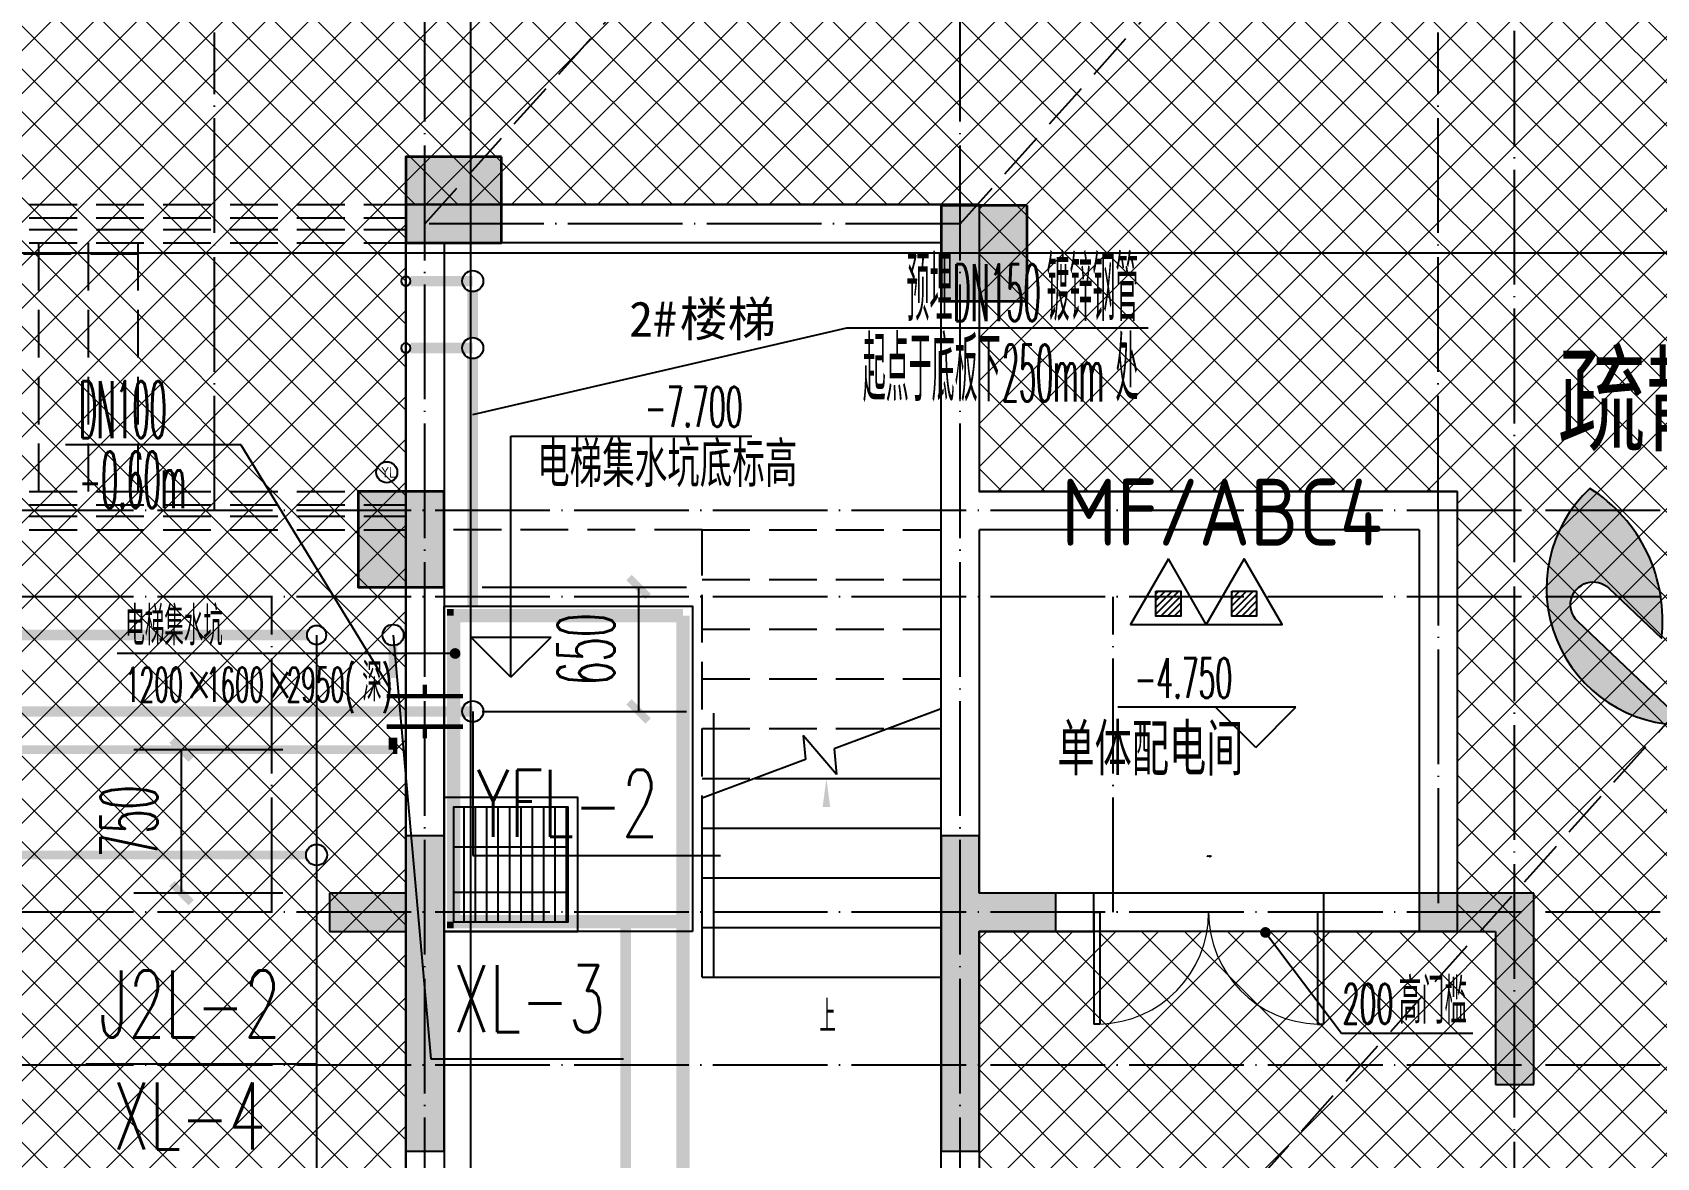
# Model space of a CAD drawing. Extents: x 27938 to 1507990, y 110129 to 923079.
# Drawn here: x 694839 to 703334, y 503938 to 509821 of the extents above; entities that cross this region are included whole.
import ezdxf
from ezdxf.xclip import XClip

# ---------------------------------------------------------------- set-up
doc = ezdxf.new("R2010")
doc.units = 0
doc.header["$LTSCALE"] = 1000
doc.header["$MEASUREMENT"] = 0
doc.header["$XCLIPFRAME"] = 0
for name, pattern in [('#P_--_20B1_001_t3$0$DASH', [0.35, 0.25, -0.1]), ('__DASH', [0.35, 0.25, -0.1]), ('DASH', [0.35, 0.25, -0.1]), ('DOTE', [2.4200000000000004, 2, -0.2, 0.02, -0.2])]:
    doc.linetypes.add(name, pattern=pattern)
for name, color, linetype in [('----建筑底图', 8, 'Continuous'), ('0-R疏散口', 20, 'Continuous'), ('COLUMN', 9, 'Continuous'), ('DIM_ELEV', 3, 'Continuous'), ('DIM_LEAD', 3, 'Continuous'), ('DIM_SYMB', 3, 'Continuous'), ('DIM_不分区消火栓', 1, 'Continuous'), ('DIM_压力废', 3, 'Continuous'), ('DIM_废水', 31, 'Continuous'), ('DIM_给水', 3, 'Continuous'), ('DOOR_FIRE_TEXT', 7, 'Continuous'), ('DOTE', 1, 'Continuous'), ('EQUIP_污水', 7, 'Continuous'), ('EQUIP_消防', 7, 'Continuous'), ('EQUIP_灭火器', 7, 'Continuous'), ('PIPE-不分区消火栓', 1, 'TG_X'), ('PIPE-压力废', 31, 'YF'), ('PIPE-废水', 31, 'TG_F'), ('PIPE-给水中', 72, 'J2'), ('PUB_HATCH', 8, 'Continuous'), ('PUB_TEXT', 4, 'Continuous'), ('STAIR', 2, 'Continuous'), ('TEXT_灭火器', 7, 'Continuous'), ('TWT_DIM', 3, 'Continuous'), ('TWT_LEAD', 3, 'Continuous'), ('VALVE_污水', 7, 'Continuous'), ('VPIPE-不分区消火栓', 1, 'Continuous'), ('VPIPE-压力废', 31, 'YF'), ('VPIPE-废水', 31, 'Continuous'), ('VPIPE-给水中', 72, 'J2'), ('VPIPE-雨水', 4, 'Y'), ('WALL', 9, 'Continuous'), ('WINDOW', 4, 'Continuous'), ('人防集水坑', 11, 'Continuous'), ('排水', 155, 'Continuous'), ('疏散口', 20, 'Continuous')]:
    doc.layers.add(name, color=color, linetype=linetype)
doc.layers.add('填充', color=251, linetype='Continuous', lineweight=5)
doc.layers.add('砼柱', color=2, linetype='Continuous', lineweight=35)
doc.styles.add('-宋体', font='', dxfattribs={"width": 0.8})
doc.styles.add('_TCH_DIM', font='SIMPLEX.shx', dxfattribs={"width": 0.7, "bigfont": 'GBCBIG.shx'})
doc.styles.add('_TCH_DIM_T3', font='SIMPLEX.shx', dxfattribs={"width": 0.4941176470588236, "bigfont": 'GBCBIG.shx'})
doc.styles.add('_TCH_WINDOW', font='SIMPLEX.shx', dxfattribs={"width": 0.7, "height": 3.5, "bigfont": 'GBCBIG.shx'})
doc.styles.add('_TWT_SERIAL', font='SIMPLEX', dxfattribs={"width": 0.8, "height": 3.5, "bigfont": 'HZTXT'})
doc.styles.get("Standard").update_dxf_attribs({"font": 'gbenor.shx', "bigfont": 'gbcbig.shx'})
doc.styles.add('TG_LINETYPE', font='SIMPLEX', dxfattribs={"width": 0.8, "height": 3, "bigfont": 'HZTXT'})
doc.styles.add('黑体', font='simhei.ttf')
doc.styles.get('-宋体').set_extended_font_data('SimSun')
doc.linetypes.add('J2', pattern='A,3,-0.2,["J2",Standard,S=0.25,R=0,X=-0.1,Y=-0.115],-0.35', length=3.55)
doc.linetypes.add('TG_F', pattern='A,2,-0.3,["F",TG_LINETYPE,S=0.1,R=0,X=-0.23,Y=-0.15],0', length=2.3)
doc.linetypes.add('TG_X', pattern='A,2,-0.229,["X",TG_LINETYPE,S=0.1,R=0,X=-0.229,Y=-0.15],0', length=2.229)
doc.linetypes.add('Y', pattern='A,3,-0.2,["Y",Standard,S=0.25,R=0,X=-0.1,Y=-0.115],-0.2', length=3.4)
doc.linetypes.add('YF', pattern='A,3,-0.2,["YF",Standard,S=0.25,R=0,X=-0.1,Y=-0.115],-0.35', length=3.55)
doc.dimstyles.new('_TWT_ARCH&&100', dxfattribs={"dimtxt": 297.5, "dimasz": 100, "dimexe": 250, "dimexo": 300, "dimgap": 126.25, "dimtad": 1, "dimdec": 0, "dimzin": 0, "dimdsep": 46, "dimtxsty": '_TCH_DIM_T3', "dimblk": 'ARCHTICK', "dimcen": 0.09, "dimclrt": 7, "dimazin": 2, "dimtfac": 1, "dimtdec": 0, "dimtix": 1, "dimtmove": 2, "dimatfit": 3, "dimfxl": 1, "dimtolj": 1, "dimtzin": 0, "dimarcsym": 0})

# ---------------------------------------------------------------- blocks, each defined once
blk = doc.blocks.new('A$C1DD019F9')
at = {"layer": '疏散口'}
h = blk.add_hatch(color=0, dxfattribs=at)
edge = h.paths.add_edge_path()
edge.add_line((1657.837590239942, 3315.723901660649), (367.3306208625436, 2025.216944172512))
edge.add_arc((562.7390984487897, 1829.808464785995), 276.3493204781321, 134.999999736071, 315.0000450135555)
edge.add_line((758.1477304548025, 1634.400139819365), (1381.488251060247, 2257.740654682275))
edge.add_arc((-487.2515846193137, 1989.868379143272), 1887.841129295078, -24.12321173134552, 8.157426411511608, ccw=False)
edge.add_arc((-487.2518275084583, 1989.868449001487), 1887.841379523462, 303.5961554791981, 335.8767893464231, ccw=False)
edge.add_arc((1657.83757689014, 1657.627985069564), 1658.095916591085, 89.99999953869542, 228.4172749558772, ccw=False)
h = blk.add_hatch(color=0, dxfattribs=at)
edge = h.paths.add_edge_path()
edge.add_line((1657.837590239942, 3315.723901660649), (2948.344559617341, 2025.216944172512))
edge.add_arc((2752.936082031095, 1829.808464785995), 276.3493204781321, -135.00004501355562, 45.000000263928996, ccw=False)
edge.add_line((2557.527450025082, 1634.400139819365), (1934.186929419636, 2257.740654682275))
edge.add_arc((3802.926765099197, 1989.868379143272), 1887.841129295078, 171.8425735884883, 204.1232117313454)
edge.add_arc((3802.927007988342, 1989.868449001489), 1887.841379523464, 204.123210653577, 236.403844520802)
edge.add_arc((1657.837603589745, 1657.627985069564), 1658.095916591085, 311.5827250441228, 450.0000004613047)
at = {"layer": '疏散口', "color": 0}
for points in [[(1657.837590239942, 3315.723901660649), (367.3306208625437, 2025.216944172512, 1.000000395120669), (758.1477304548025, 1634.400139819365), (1381.488251060247, 2257.740654682275, -0.1417897514410627), (1235.721885070204, 1218.307265423704, -0.141789732410033), (557.3581269979476, 417.3751685111782, -0.6899650482418342), (1657.837590239942, 3315.723901660649)], [(1657.837590239942, 3315.723901660649), (2948.344559617341, 2025.216944172512, -1.000000395120669), (2557.527450025082, 1634.400139819365), (1934.186929419636, 2257.740654682275, 0.1417897514410627), (2079.953295409679, 1218.307265423704, 0.141789732410033), (2758.317053481937, 417.3751685111782, 0.6899650482418342), (1657.837590239942, 3315.723901660649)]]:
    blk.add_lwpolyline(points, format="xyb", close=True, dxfattribs=at)
blk = doc.blocks.new('GFDGFSDFGD')
at = {"layer": 'PUB_HATCH'}
for points in [[(456616.6242655183, 374623.7242225614), (456616.6242654981, 373473.7248242935), (456816.624265223, 373473.7248242934), (456816.6242654804, 375123.7248242187), (456616.624265801, 375123.7248242187), (456616.6242662019, 374823.7242225614), (456216.6242662019, 374823.7242225614), (456216.6242662019, 374623.7242225614)], [(459616.6248536643, 374623.7242225614), (460016.6248529807, 374623.7242225614), (460016.6248529807, 374823.7242225614), (459616.6248529807, 374823.7242225614), (459616.6248533645, 375123.7248241485), (459416.6248537279, 375123.7248241486), (459416.6248539787, 373473.7248243818), (459616.6248536407, 373473.7248243819)], [(461916.709151936, 374823.7249912273), (461916.7092202038, 374623.7240320508), (462316.6248621864, 374623.7242368265), (462316.6248093613, 373823.7245942427), (462516.6239908519, 373823.7238780342), (462516.6245610018, 374823.7248459149)]]:
    blk.add_hatch(color=0, dxfattribs=at).paths.add_polyline_path(points)
at = {"layer": 'COLUMN', "color": 0}
for p, q in [((456816.6242654804, 375123.7248242187), (456616.624265801, 375123.7248242187)), ((456616.624265801, 375123.7248242187), (456616.6242662019, 374823.7242225614)), ((456816.624265223, 373473.7248242934), (456816.6242654804, 375123.7248242187)), ((459616.6248533645, 375123.7248241485), (459416.6248537279, 375123.7248241486)), ((459416.6248537279, 375123.7248241486), (459416.6248539787, 373473.7248243818)), ((459616.6248529807, 374823.7242225614), (459616.6248533645, 375123.7248241485)), ((456616.6242662019, 374823.7242225614), (456216.6242662019, 374823.7242225614)), ((456216.6242662019, 374823.7242225614), (456216.6242662019, 374623.7242225614)), ((460016.6248529807, 374823.7242225614), (459616.6248529807, 374823.7242225614)), ((460016.6248529807, 374623.7242225614), (460016.6248529807, 374823.7242225614)), ((461916.709151936, 374823.7249912273), (461916.7092202038, 374623.7240320508)), ((462516.6245610018, 374823.7248459149), (461916.709151936, 374823.7249912273)), ((462516.6239908519, 373823.7238780342), (462516.6245610018, 374823.7248459149)), ((456216.6242662019, 374623.7242225614), (456616.6242655183, 374623.7242225614)), ((456616.6242655183, 374623.7242225614), (456616.6242654981, 373473.7248242935)), ((459616.6248536643, 374623.7242225614), (460016.6248529807, 374623.7242225614)), ((459616.6248536407, 373473.7248243819), (459616.6248536643, 374623.7242225614)), ((461916.7092202038, 374623.7240320508), (462316.6248621864, 374623.7242368265)), ((462316.6248621864, 374623.7242368265), (462316.6248093613, 373823.7245942427)), ((462316.6248093613, 373823.7245942427), (462516.6239908519, 373823.7238780342)), ((456616.6242654981, 373473.7248242935), (456816.624265223, 373473.7248242934)), ((459416.6248539787, 373473.7248243818), (459616.6248536407, 373473.7248243819))]:
    blk.add_line(p, q, dxfattribs=at)
blk = doc.blocks.new('FSFSFASFSFESFSEF')
at = {"layer": '人防集水坑', "linetype": '#P_--_20B1_001_t3$0$DASH'}
for points in [[(287066.5787021446, 762315.5335229032), (287066.5787021536, 762350.5335229018), (287101.5787021637, 762350.5335229032)], [(287066.5787021446, 762315.5335229032), (287101.5787021536, 762315.5335229018), (287101.5787021637, 762350.5335229032)], [(287066.5787021446, 760715.5335229153), (287101.5787021536, 760715.5335229018), (287101.5787021637, 760680.5335229153)], [(287066.5787021446, 760715.5335229153), (287066.5787021536, 760680.5335229018), (287101.5787021637, 760680.5335229153)]]:
    blk.add_hatch(color=0, dxfattribs=at).paths.add_polyline_path(points)
at = {"layer": '人防集水坑', "ltscale": 0.8}
h = blk.add_hatch(dxfattribs=at)
h.set_pattern_fill('GRATE', color=0, scale=75, style=0)
h.set_pattern_definition([(270, (-806039.3574039747, 23438904.07928268), (59.53125, -1.822618869043522e-14), []), (360, (-806039.3574039747, 23438904.07928268), (8.748522416193854e-14, 238.125), [])])
h.paths.add_polyline_path([(286466.5787021541, 761315.5335229017), (287066.5787021541, 761315.5335229017), (287066.5787021541, 760715.5335229017), (286466.5787021541, 760715.5335229017)])
at = {"layer": '人防集水坑', "color": 0, "linetype": '#P_--_20B1_001_t3$0$DASH', "ltscale": 0.5, "const_width": 70}
for points in [[(285866.5787021536, 762315.5335229016), (287066.5787021536, 762315.5335229018)], [(285866.5787021532, 760715.5335229019), (285866.5787021532, 762315.5335229019)], [(287066.5787021536, 760715.5335229018), (287066.5787021536, 762315.5335229018)], [(285866.5787021536, 760715.5335229018), (286166.5787021536, 760715.5335229018)], [(286166.5787021536, 760715.5335229018), (287066.5787021536, 760715.5335229018)]]:
    blk.add_lwpolyline(points, dxfattribs=at)
at = {"layer": '人防集水坑', "color": 0}
for points in [[(287116.5787021541, 760665.5335229017), (286416.5787021541, 760665.5335229017), (286416.5787021541, 761365.5335229017), (287116.5787021541, 761365.5335229017)], [(287066.5787021541, 760715.5335229017), (286466.5787021541, 760715.5335229017), (286466.5787021541, 761315.5335229017), (287066.5787021541, 761315.5335229017)]]:
    blk.add_lwpolyline(points, close=True, dxfattribs=at)
at = {"layer": '排水', "color": 0}
blk.add_lwpolyline([(285816.5787021536, 760665.5335229018), (287116.5787021536, 760665.5335229018), (287116.5787021534, 762365.5335229018), (285816.5787021534, 762365.5335229018)], close=True, dxfattribs=at)
blk = doc.blocks.new('DFBFBFBGF')
at = {"layer": 'STAIR', "color": 0, "linetype": '#P_--_20B1_001_t3$0$DASH'}
for p, q in [((293136.325158803, 754230.1456084143), (287316.5787030022, 754230.1456084143)), ((293136.3251588018, 754030.1456084143), (293136.325158803, 754230.1456084143)), ((293136.3251588031, 754160.1456084616), (287316.5787030022, 754160.1456084708)), ((293136.3251588029, 754100.1456084616), (287316.5787030022, 754100.1456084704)), ((293136.3251588018, 754030.1456084143), (287316.5787030022, 754030.1456084145)), ((293136.325158803, 754030.1456084299), (288716.325158803, 754030.1456084299)), ((288716.325158803, 752730.1456084299), (288716.325158803, 754030.1456084299)), ((288716.325158803, 753970.1456084145), (293136.3251588018, 753970.1456083918)), ((288976.325158803, 752730.1456084299), (288976.325158803, 754030.1456084299)), ((289236.325158803, 752730.1456084299), (289236.325158803, 754030.1456084299)), ((289496.325158803, 752730.1456084299), (289496.325158803, 754030.1456084299)), ((289756.325158803, 752730.1456084299), (289756.325158803, 754030.1456084299)), ((290016.325158803, 752730.1456084299), (290016.325158803, 754030.1456084299)), ((290276.325158803, 752730.1456084299), (290276.325158803, 754030.1456084299)), ((290536.325158803, 752730.1456084299), (290536.325158803, 754030.1456084299)), ((290796.325158803, 752730.1456084299), (290796.325158803, 754030.1456084299)), ((291056.325158803, 752730.1456084299), (291056.325158803, 754030.1456084299)), ((291316.325158803, 752730.1456084299), (291316.325158803, 754030.1456084299)), ((291576.325158803, 752730.1456084299), (291576.325158803, 754030.1456084299)), ((291836.325158803, 752730.1456084299), (291836.325158803, 754030.1456084299)), ((292096.325158803, 752730.1456084299), (292096.325158803, 754030.1456084299)), ((292356.325158803, 752730.1456084299), (292356.325158803, 754030.1456084299)), ((292616.325158803, 752730.1456084299), (292616.325158803, 754030.1456084299)), ((292876.325158803, 752730.1456084299), (292876.325158803, 754030.1456084299)), ((293136.325158803, 752730.1456084299), (293136.325158803, 754030.1456084299)), ((293136.325158803, 752730.1456083826), (287316.5787030022, 752730.1456085002)), ((293136.325158803, 752730.1456084299), (288716.325158803, 752730.1456084299)), ((293136.3251588018, 752530.1456083826), (293136.325158803, 752730.1456083826)), ((293136.3251588031, 752660.1456084299), (287316.5787030022, 752660.1456085349)), ((293136.3251588029, 752600.1456084299), (287316.5787030022, 752600.1456085352)), ((293136.3251588018, 752530.1456083826), (287316.5787030022, 752530.1456085071))]:
    blk.add_line(p, q, dxfattribs=at)
blk.add_lwpolyline([(293136.325158803, 754230.1456084143), (294636.325158803, 754230.1456084143), (294636.325158803, 752530.1456083859), (293136.325158803, 752530.1456083859)], close=True, dxfattribs=at)
blk = doc.blocks.new('$DorLib2D$00000002')
at = {"color": 0}
for p, q in [((-0.5, -5.684341886080802e-17), (-0.5000000000000007, 0.4875)), ((-0.4750000000000007, 0.4875), (-0.5000000000000007, 0.4875)), ((-0.475, -2.842170943040401e-17), (-0.4750000000000007, 0.4875)), ((0.475, -2.842170943040401e-17), (0.4750000000000007, 0.4875)), ((0.4750000000000007, 0.4875), (0.5000000000000007, 0.4875)), ((0.5, -5.684341886080802e-17), (0.5000000000000007, 0.4875)), ((-0.5, -5.684341886080802e-17), (-0.475, -2.842170943040401e-17)), ((0.5, -5.684341886080802e-17), (0.475, -2.842170943040401e-17))]:
    blk.add_line(p, q, dxfattribs=at)
at = {"color": 0, "lineweight": 13}
for centre, start, end in [((-0.4875, -4.263256414560601e-17), 0, 88.53071641864632), ((0.4875, -4.263256414560601e-17), 91.4692835813537, 180)]:
    blk.add_arc(centre, 0.4875, start, end, dxfattribs=at)
blk = doc.blocks.new('A$C74D73064')
at = {"layer": 'PUB_HATCH'}
for points in [[(-13583.79333111912, 27023.62310125562), (-14083.79333111912, 27023.62310125562), (-14083.79333111912, 26573.62310125562), (-13583.79333111912, 26573.62310125562)], [(-10833.79333111912, 26769.25646163791), (-11283.79333111912, 26769.25646163791), (-11283.79333111912, 26269.25646163791), (-10833.79333111912, 26269.25646163791)], [(-13883.79333111912, 25273.62310125562), (-14333.79333111912, 25273.62310125562), (-14333.79333111912, 24773.62310125562), (-13883.79333111912, 24773.62310125562)]]:
    blk.add_hatch(color=0, dxfattribs=at).paths.add_polyline_path(points)
at = {"layer": '填充'}
h = blk.add_hatch(dxfattribs=at)
h.set_pattern_fill('ANSI37', color=0, scale=100, style=0)
h.set_pattern_definition([(45, (-58932.59737397294, 57522.26104246161), (-112.2532015133644, 112.2532015133644), []), (135, (-58932.59737397294, 57522.26104246161), (-112.2532015133644, -112.2532015133644), [])])
h.paths.add_polyline_path([(-11083.82789761451, 26773.63365745218), (-11083.82091777574, 25273.6292442854), (-8583.827084053715, 25273.6292442854), (-8583.82764116174, 22973.6350746504), (-11083.82720834459, 22973.62955984916), (-11083.82773066033, 20773.90402130107), (-6383.836486936198, 20773.90256077482), (-6383.836485874082, 16773.62446525844), (-11233.82635060087, 16773.62446654285), (-11233.82674736297, 16773.624465956), (-14033.82971208036, 16773.62446596113), (-14033.82971208199, 18873.63040226582), (-14183.83259612235, 18873.56265653472), (-14183.8314515333, 20773.77960344986), (-14083.83046232309, 20773.89393582311), (-14083.83740852779, 26773.63032405323)], flags=16)
h.paths.add_polyline_path([(-39083.80215025903, 26773.63365745207), (-39083.8091300978, 25273.62924428529), (-41583.80296381982, 25273.62924428529), (-41583.80240671179, 22973.63507465029), (-39083.80283952894, 22973.62955984904), (-39083.80231721321, 20773.90402130096), (-43683.6098452587, 20773.90256089554), (-43683.60984632082, 16773.62446537917), (-38933.80369727267, 16773.62446654274), (-38933.80330051057, 16773.62446595589), (-36133.80033579317, 16773.62446596101), (-36133.80033579154, 18873.6304022657), (-35983.79745175119, 18873.5626565346), (-35983.79859634023, 21373.59815458627), (-36083.79958555044, 21373.71248695953), (-36083.79263934575, 26773.63032405311)], flags=16)
h.paths.add_polyline_path([(-52083.80424523528, 29673.63447373034), (1916.182622306049, 29673.63447373034), (1916.182622306049, 10173.63447490719), (-52083.80424523528, 10173.63447490719)])
at = {"color": 0}
blk.add_lwpolyline([(-11083.82789761451, 26773.63365745218), (-11083.82091777574, 25273.6292442854), (-8583.827084053715, 25273.6292442854), (-8583.82764116174, 22973.6350746504), (-11083.82720834459, 22973.62955984916), (-11083.82773066033, 20773.90402130107), (-6383.836486936198, 20773.90256077482), (-6383.836485874082, 16773.62446525844), (-11233.82635060087, 16773.62446654285), (-11233.82674736297, 16773.624465956), (-14033.82971208036, 16773.62446596113), (-14033.82971208199, 18873.63040226582), (-14183.83259612235, 18873.56265653472), (-14183.8314515333, 20773.77960344986), (-14083.83046232309, 20773.89393582311), (-14083.83740852779, 26773.63032405323)], close=True, dxfattribs=at)
at = {"layer": 'DIM_ELEV', "color": 0}
for p, q in [((-13534.16274499003, 24302.762307261), (-13534.16274499003, 25562.99616595497)), ((-13534.16274499003, 25562.99616595497), (-12273.73709617124, 25562.99616595497)), ((-13534.16274499003, 24302.762307261), (-13744.16274499003, 24512.762307261)), ((-13744.16274499003, 24512.762307261), (-13324.16274499003, 24512.762307261)), ((-13534.16274499003, 24302.762307261), (-13324.16274499003, 24512.762307261)), ((-9427.787952851155, 24145.07357217849), (-10358.67661436729, 24145.07357217849)), ((-9637.787952851155, 23935.07357217849), (-9847.787952851155, 24145.07357217849)), ((-9637.787952851155, 23935.07357217849), (-9427.787952851155, 24145.07357217849))]:
    blk.add_line(p, q, dxfattribs=at)
at = {"layer": 'DIM_LEAD', "color": 0}
for p, q in [((-14513.430710521, 24426.59699002444), (-15592.99526670125, 24426.59699002444)), ((-13825.84987677442, 24426.59699002444), (-14513.430710521, 24426.59699002444)), ((-9586.898991518246, 22967.8976810443), (-9188.90903171472, 22441.91741455672)), ((-9188.90903171472, 22441.91741455672), (-8502.865106148107, 22441.91741455672))]:
    blk.add_line(p, q, dxfattribs=at)
at = {"layer": 'DIM_LEAD', "color": 0, "const_width": 28}
for points in [[(-13811.84987677442, 24426.59699002444, 1), (-13839.84987677442, 24426.59699002444, 1)], [(-9595.346525393414, 22979.06187252545, 1), (-9578.45145764308, 22956.73348956314, 1)]]:
    blk.add_lwpolyline(points, format="xyb", close=True, dxfattribs=at)
at = {"layer": 'DIM_SYMB', "color": 0}
blk.add_lwpolyline([(-11883.6011883649, 22668.89839828468, 0, 0, 0), (-11883.60632968385, 23773.78984569362, 0, 40.00000000000001, 0), (-11883.60563169869, 23623.78984569525, 0, 0, 0)], format="xyseb", dxfattribs=at)
at = {"layer": 'DOTE', "color": 0}
for p, q in [((-13744.9648988698, 128076.6066358481), (-13744.9648988698, 3986.254199284944)), ((186069.1586907372, 26519.29986870708), (-82096.49317365023, 26519.29986870696))]:
    blk.add_line(p, q, dxfattribs=at)
at = {"layer": 'DOTE', "color": 0, "linetype": 'DOTE', "ltscale": 0.3}
for p, q in [((-11183.59558274999, 26673.89947559719), (-13983.59558706975, 26673.89947559708)), ((-8683.419827236154, 25173.62836440746), (-8683.419827236154, 23073.62834302161))]:
    blk.add_line(p, q, dxfattribs=at)
at = {"layer": 'PIPE-废水', "color": 0, "linetype": 'DASH', "ltscale": 0.5, "const_width": 70}
blk.add_lwpolyline([(-12633.60875245178, 18973.78809199878), (-12633.60875245178, 23023.78809976997)], dxfattribs=at)
at = {"layer": 'PUB_HATCH', "color": 0}
for points in [[(-13583.79333111912, 27023.62310125562), (-14083.79333111912, 27023.62310125562), (-14083.79333111912, 26573.62310125562), (-13583.79333111912, 26573.62310125562)], [(-10833.79333111912, 26769.25646163791), (-11283.79333111912, 26769.25646163791), (-11283.79333111912, 26269.25646163791), (-10833.79333111912, 26269.25646163791)], [(-13883.79333111912, 25273.62310125562), (-14333.79333111912, 25273.62310125562), (-14333.79333111912, 24773.62310125562), (-13883.79333111912, 24773.62310125562)]]:
    blk.add_lwpolyline(points, close=True, dxfattribs=at)
at = {"layer": 'STAIR', "color": 0, "linetype": '#P_--_20B1_001_t3$0$DASH'}
for p, q in [((-12533.61237890716, 25073.78705375968), (-13883.60875289229, 25073.78705328656)), ((-12533.61237890709, 25073.78705375972), (-11283.61237892062, 25073.7928702749)), ((-12533.60149039066, 22733.78705378505), (-12533.61237890709, 25073.78705375972)), ((-11283.60149040419, 22733.79287030024), (-11283.61237892062, 25073.7928702749)), ((-12533.61116907193, 24813.78705376253), (-11283.61116908546, 24813.79287027772)), ((-12533.60995923677, 24553.78705376535), (-11283.60995925031, 24553.79287028053)), ((-12533.60874940161, 24293.78705376816), (-11283.60874941515, 24293.79287028335)), ((-12533.60753956646, 24033.78705377098), (-11283.60753957999, 24033.79287028616)), ((-12533.6063297313, 23773.78705377379), (-11283.60632974483, 23773.79287028898)), ((-12533.60511989614, 23513.78705377661), (-11283.60511990967, 23513.7928702918)), ((-12533.60391006098, 23253.78705377942), (-11283.60391007451, 23253.79287029461)), ((-12533.60270022582, 22993.78705378224), (-11283.60270023935, 22993.79287029742)), ((-12533.60149039066, 22733.78705378505), (-11283.60149040419, 22733.79287030024))]:
    blk.add_line(p, q, dxfattribs=at)
at = {"layer": 'STAIR', "color": 0}
for p, q in [((-11283.60802351332, 24137.79263762425), (-11843.16239571376, 23928.29251196409)), ((-11283.60149040373, 22733.79263763945), (-11283.60802351334, 24137.79263762432)), ((-11830.16185039963, 23793.91994846409), (-12004.93894905017, 23998.36849549877)), ((-12004.93894905017, 23998.36849549877), (-11992.74081216096, 23872.28955925996)), ((-11561.38531735443, 24033.79134506646), (-11283.60753957928, 24033.79263762537)), ((-11992.74081216096, 23872.28955925996), (-12533.60584579659, 23669.78682111449)), ((-11843.16239571376, 23928.29251196409), (-11830.16185039963, 23793.91994846409)), ((-12255.82855195613, 23773.78811367212), (-11283.60632974417, 23773.79263762819)), ((-12533.6014903902, 22733.78682112449), (-12533.60584579658, 23669.78682111451)), ((-12533.60511989553, 23513.78682111605), (-11283.60511990906, 23513.792637631)), ((-12533.60391006042, 23253.78682111886), (-11283.60391007395, 23253.79263763381)), ((-12533.60270022531, 22993.78682112168), (-11283.60270023884, 22993.79263763663)), ((-12533.6014903902, 22733.78682112449), (-11283.60149040373, 22733.79263763945))]:
    blk.add_line(p, q, dxfattribs=at)
blk.add_lwpolyline([(-12473.60773441091, 24115.32303120592), (-12473.60008434736, 22733.78750772378)], dxfattribs=at)
at = {"layer": 'WALL', "color": 0}
for p, q in [((-14083.40843326104, 26773.63343513576), (-14083.79800989574, 21073.78955869571)), ((-11083.41526059777, 26773.63343511692), (-14083.40843326104, 26773.63343513576)), ((-11083.41526264266, 25273.6344812991), (-11083.41526059777, 26773.63343511692)), ((-13883.4221025239, 26573.63343513448), (-13883.78433970931, 21273.78940163612)), ((-11283.41526087044, 26573.63343511815), (-13883.4221025239, 26573.63343513448)), ((-11283.41526277899, 25173.6344814318), (-11283.41526087044, 26573.63343511815)), ((-8583.415299196406, 25273.63448138978), (-11083.41526264266, 25273.6344812991)), ((-8583.415299196406, 25273.63448138978), (-8583.415283457238, 22973.63385092656)), ((-11283.41526492609, 23073.63385093448), (-11283.41526277899, 25173.63448139772)), ((-8783.415297827782, 25073.63448138254), (-11083.41526288124, 25073.63448129911)), ((-11083.41526482386, 23173.63385083587), (-11083.41526288124, 25073.63448129911)), ((-8783.415297827782, 25073.63448138254), (-8783.415284825862, 23173.6338509193)), ((-10484.09538113737, 23173.6338508576), (-11083.41526482386, 23173.63385083587)), ((-10484.09538113012, 22973.63385085762), (-10484.09538113737, 23173.6338508576)), ((-8783.415284825862, 23173.6338509193), (-9284.09538113741, 23173.63385090113)), ((-9284.09538113741, 23173.63385090113), (-9284.095381130153, 22973.63385090114)), ((-11283.4152667663, 21273.78735971033), (-11283.41526492609, 23073.63385093448)), ((-11083.41526502833, 22973.63385083587), (-10484.09538113012, 22973.63385085762)), ((-11083.41526686854, 21173.7872812353), (-11083.41526502833, 22973.63385083587)), ((-9284.095381130153, 22973.63385090114), (-8583.415283457238, 22973.63385092656))]:
    blk.add_line(p, q, dxfattribs=at)
at = {"layer": 'WINDOW', "color": 0}
for p, q in [((-9284.095381137407, 23173.63385090114), (-10484.09538113741, 23173.6338508576)), ((-9284.095381130153, 22973.63385090114), (-10484.09538113015, 22973.6338508576))]:
    blk.add_line(p, q, dxfattribs=at)
at = {"layer": '填充', "color": 0}
blk.add_lwpolyline([(-11083.82789761451, 26773.63365745218), (-11083.82091777574, 25273.6292442854), (-8583.827084053715, 25273.6292442854), (-8583.82764116174, 22973.6350746504), (-11083.82720834459, 22973.62955984916), (-11083.82773066033, 20773.90402130107), (-6383.836486936198, 20773.90256077482), (-6383.836485874082, 16773.62446525844), (-11233.82635060087, 16773.62446654285), (-11233.82674736297, 16773.624465956), (-14033.82971208036, 16773.62446596113), (-14033.82971208199, 18873.63040226582), (-14183.83259612235, 18873.56265653472), (-14183.8314515333, 20773.77960344986), (-14083.83046232309, 20773.89393582311), (-14083.83740852779, 26773.63032405323)], close=True, dxfattribs=at)
at = {"layer": '砼柱', "color": 0, "lineweight": 35}
for points in [[(-13583.79333111912, 27023.62310125562), (-14083.79333111912, 27023.62310125562), (-14083.79333111912, 26573.62310125562), (-13583.79333111912, 26573.62310125562)], [(-10833.79333111912, 26769.25646163791), (-11283.79333111912, 26769.25646163791), (-11283.79333111912, 26269.25646163791), (-10833.79333111912, 26269.25646163791)], [(-13883.79333111912, 25273.62310125562), (-14333.79333111912, 25273.62310125562), (-14333.79333111912, 24773.62310125562), (-13883.79333111912, 24773.62310125562)]]:
    blk.add_lwpolyline(points, close=True, dxfattribs=at)
at = {"color": 169, "xscale": -1}
for name, p in [('DFBFBFBGF', (273232.9699493306, -727456.1120437261)), ('FSFSFASFSFESFSEF', (273232.9699497018, -737691.7454231319))]:
    blk.add_blockref(name, p, dxfattribs=at)
at = {"color": 169}
blk.add_blockref('GFDGFSDFGD', (-470700.3817029707, -351650.0903577822), dxfattribs=at)
at = {"layer": '0-R疏散口', "color": 169, "xscale": -0.4305656706515025, "yscale": 0.4305656706515025, "zscale": 0.4305656706515025, "rotation": 181.4259203059818}
blk.add_blockref('A$C1DD019F9', (-8134.123135322705, 25463.04783778498), dxfattribs=at)
at = {"layer": 'WINDOW', "color": 169}
ref = blk.add_blockref('$DorLib2D$00000002', (-9884.09538113378, 23073.63385087937), dxfattribs=dict(at, xscale=1200, yscale=1200, zscale=1200, rotation=180.0000000020785))
ref.add_attrib('A', 'JFM1221', (-9892.425313304288, 23363.98530694437), dxfattribs={"layer": 'DOOR_FIRE_TEXT', "ltscale": 0.5, "height": 5.95, "rotation": 2.078403428805327e-09, "style": '_TCH_WINDOW', "width": 0.4941176470588236})
at = {"layer": '0-R疏散口', "color": 0, "style": '-宋体', "width": 0.75}
blk.add_text('疏散口', height=450, dxfattribs=at).set_placement((-8058.04081348388, 25531.91781258874))
at = {"layer": 'DIM_ELEV', "color": 0, "style": '_TCH_DIM', "width": 0.4941176470588236}
for s, p in [('-7.700', (-12833.73709617124, 25611.99616595497)), ('-4.750', (-10271.87661436729, 24194.07357217849))]:
    blk.add_text(s, height=208.25, dxfattribs=at).set_placement(p)
at = {"layer": 'DIM_LEAD', "color": 0, "style": '_TCH_DIM'}
for s, height, width, p in [('电梯集水坑', 202.5531914893617, 0.7, (-15550.99526670125, 24468.59699002444)), ('2950(', 178.5, 0.4941176470588236, (-14706.16973478635, 24174.59699002444)), ('深', 202.5531914893617, 0.7, (-14311.36973478635, 24174.59699002444)), (')', 178.5, 0.4941176470588236, (-14208.15696882891, 24174.59699002444)), ('1200', 178.5, 0.4941176470588236, (-15550.99526670125, 24174.59699002444)), ('×', 202.5531914893617, 0.7, (-15231.79526670125, 24174.59699002444)), ('1600', 178.5, 0.4941176470588236, (-15128.5825007438, 24174.59699002444)), ('×', 202.5531914893617, 0.7, (-14809.3825007438, 24174.59699002444)), ('200', 208.25, 0.4941176470588236, (-9183.391701892788, 22490.91741455672)), ('高门槛', 236.3120567375886, 0.7, (-8889.391701892788, 22490.91741455672))]:
    blk.add_text(s, height=height, dxfattribs=dict(at, width=width)).set_placement(p)
at = {"layer": 'DIM_SYMB', "color": 0, "style": '_TCH_DIM', "width": 0.7}
blk.add_text('上', height=168.7943262411347, dxfattribs=at).set_placement((-11920.09031717259, 22443.84839828534))
at = {"layer": 'PUB_TEXT', "color": 0, "style": '黑体'}
for s, p in [('2#', (-12915.53372436197, 26083.8556835471)), ('楼梯', (-12650.892374151, 26083.8556835471))]:
    blk.add_text(s, height=184.0084388185654, dxfattribs=at).set_placement(p)
at = {"layer": 'PUB_TEXT', "color": 0}
for s, height, p in [('电梯集水坑底标高', 236.3120567375886, (-13396.77245901345, 25297.69140913757)), ('单体配电间', 270.0709219858156, (-10675.02041900891, 23788.62908150849))]:
    blk.add_text(s, height=height, dxfattribs=at).set_placement(p)
blk = doc.blocks.new('HFHFTHFD')
at = {"layer": 'DOTE', "color": 0, "linetype": 'DOTE', "ltscale": 0.3}
for p, q in [((456716.5787018152, 603949.0803065526), (456716.5787018152, 612948.8100463543)), ((459516.5787027521, 603949.0803065526), (459516.5787027522, 612948.8100463543)), ((462416.5787033328, 604548.8100388076), (462416.5787033596, 612948.8100463543)), ((455616.5773428306, 608448.8079394314), (455616.5768775269, 610948.8075475739)), ((462016.5786630883, 608448.8079394411), (462016.5781977847, 610948.8075475836)), ((472616.5787020951, 608448.8100463543), (418616.5787028495, 608448.8100463543)), ((472616.5787020951, 607998.8100463543), (418616.5787028495, 607998.8100463543)), ((455916.5787018151, 606348.8100465569), (455916.5787018152, 607998.8100463542)), ((460316.5787027521, 606348.8100465569), (460316.5787027522, 607998.8100463542)), ((472616.5787020951, 606348.8100465569), (418616.5787028495, 606348.8100465569)), ((472616.5787020951, 605548.8100406288), (418616.5787028495, 605548.8100406289))]:
    blk.add_line(p, q, dxfattribs=at)
blk = doc.blocks.new('$ATTACHMENT$00000214')
h = blk.add_hatch()
h.set_pattern_fill('ANSI31', color=256, scale=200, style=0)
h.set_pattern_definition([(45, (-38543.80223862439, -6842.63859106258), (-17.67766952966369, 17.67766952966369), [])])
h.paths.add_polyline_path([(-64.92232553117356, 1.936813719180464), (64.922325531159, 1.936813719180464), (64.922325531159, -127.9078373431521), (-64.92232553117356, -127.9078373431521)])
for points in [[(0, 171.8081853693711), (-198.3870041439732, -171.8081853693711), (198.3870041439732, -171.8081853693711)], [(-64.92232553117356, 1.936813719180464), (64.922325531159, 1.936813719180464), (64.922325531159, -127.9078373431521), (-64.92232553117356, -127.9078373431521)]]:
    blk.add_lwpolyline(points, close=True)
blk = doc.blocks.new('$TwtSys$00000545')
for p, q in [((0, 343.6163707387168), (-198.3870041440241, 0)), ((198.3870041440241, 0), (0, 343.6163707387168)), ((-198.3870041440241, 0), (198.3870041440241, 0))]:
    blk.add_line(p, q)
at = {"layer": 'EQUIP_消防'}
blk.add_blockref('$ATTACHMENT$00000214', (0, 171.8081853693584), dxfattribs=at)
blk = doc.blocks.new('$VALVE$00000553')
at = {"const_width": 30}
for points in [[(0, 100), (-250, 100), (-250, 100)], [(0, 100), (0, 175)], [(0, 100), (250, 100), (250, 100)], [(-250, -100), (-250, -100), (0, -100)], [(250, -100), (250, -100), (0, -100)], [(0, -175), (0, -100)]]:
    blk.add_lwpolyline(points, dxfattribs=at)
blk = doc.blocks.new('$TwtSys$00000147')
blk.add_circle((0, 0, 1e-08), 25)
blk = doc.blocks.new('_ArchTick')
at = {"color": 0, "linetype": 'ByBlock', "const_width": 0.4}
blk.add_lwpolyline([(-0.5, -0.5), (0.5, 0.5)], dxfattribs=at)
blk = doc.blocks.new('*D1512')
at = {"layer": 'Defpoints', "color": 0}
for p in [(695619.1362287616, 506070.1464595746), (696449.3007638952, 506070.1464595746), (696449.3007638886, 505320.559870851)]:
    blk.add_point(p, dxfattribs=at)
at = {"layer": 'TWT_DIM', "color": 0, "lineweight": -2}
for p, q in [((696149.3007638952, 506070.1464595746), (695369.1362287616, 506070.1464595746)), ((695619.1362287616, 505320.559870851), (695619.1362287616, 506070.1464595746)), ((696149.3007638886, 505320.559870851), (695369.1362287616, 505320.559870851))]:
    blk.add_line(p, q, dxfattribs=at)
at = {"layer": 'TWT_DIM', "color": 0, "lineweight": -2, "xscale": 100, "yscale": 100, "zscale": 100}
for p, rotation in [((695619.1362287616, 506070.1464595746), 90), ((695619.1362287616, 505320.559870851), 270)]:
    blk.add_blockref('_ArchTick', p, dxfattribs=dict(at, rotation=rotation))
at = {"layer": 'TWT_DIM', "color": 7, "insert": (695344.1362287615, 505695.3531652129), "char_height": 297.5, "attachment_point": 5, "rotation": 90, "style": '_TCH_DIM_T3'}
blk.add_mtext('\\A1;750', dxfattribs=at)
blk = doc.blocks.new('*D1542')
at = {"layer": 'Defpoints', "color": 0}
for p in [(696891.5801462649, 506920.5565512006), (698009.9242561203, 506920.5565512006), (696891.5801462649, 506270.5594387115)]:
    blk.add_point(p, dxfattribs=at)
at = {"layer": 'TWT_DIM', "color": 0, "lineweight": -2}
for p, q in [((697191.5801462649, 506920.5565512006), (698259.9242561203, 506920.5565512006)), ((698009.9242561203, 506270.5594387115), (698009.9242561203, 506920.5565512006)), ((697191.5801462649, 506270.5594387115), (698259.9242561203, 506270.5594387115))]:
    blk.add_line(p, q, dxfattribs=at)
at = {"layer": 'TWT_DIM', "color": 0, "lineweight": -2, "xscale": 100, "yscale": 100, "zscale": 100}
for p, rotation in [((698009.9242561203, 506920.5565512006), 90), ((698009.9242561203, 506270.5594387115), 270)]:
    blk.add_blockref('_ArchTick', p, dxfattribs=dict(at, rotation=rotation))
at = {"layer": 'TWT_DIM', "color": 7, "insert": (697734.9242561202, 506595.5579949562), "char_height": 297.5, "attachment_point": 5, "rotation": 90, "style": '_TCH_DIM_T3'}
blk.add_mtext('\\A1;650', dxfattribs=at)

msp = doc.modelspace()

# ---------------------------------------------------------------- hatches: boundary and pattern name
at = {"layer": 'PIPE-不分区消火栓'}
for points in [[(696725.1533063443, 506070.146459547), (696725.1533063508, 506047.646459547), (696747.6510018773, 506047.6464595448)], [(696725.1533063443, 506070.146459547), (696747.6533062262, 506070.1441549212), (696747.6510018773, 506047.6464595448)]]:
    msp.add_hatch(color=256, dxfattribs=at).paths.add_polyline_path(points)

# ---------------------------------------------------------------- linework, layer by layer
at = {"color": 8, "linetype": '__DASH'}
for p, q in [((696891.9914966241, 508820.5605000536), (714214.622180082, 528174.5959937625)), ((699691.9914955011, 508820.5605000538), (717014.622178959, 528174.5959937625)), ((697041.7951345929, 499120.5607602462), (714364.4258180509, 518474.5962539549))]:
    msp.add_line(p, q, dxfattribs=at)
at = {"layer": 'DIM_不分区消火栓'}
for p, q in [((696725.2147620098, 506670.147070717), (696923.6327618263, 504453.2074787021)), ((696325.2147595953, 505520.1464595869), (696325.2147594274, 503839.6254787418)), ((696923.6327618263, 504453.2074787021), (697930.5320914516, 504453.2074787021))]:
    msp.add_line(p, q, dxfattribs=at)
at = {"layer": 'DIM_压力废'}
for p, q in [((697141.9280347849, 506270.5594386805, -1e-08), (697141.9280346915, 505516.651477239, -1e-08)), ((697141.9733038748, 506270.5594401018, -1e-08), (697141.9733037996, 505516.6514786603, -1e-08)), ((697141.9733037996, 505516.6514786603, -1e-08), (698438.4947105593, 505516.6514786603, -1e-08))]:
    msp.add_line(p, q, dxfattribs=at)
at = {"layer": 'DIM_废水'}
for p, q in [((697141.9733040219, 507822.3819493469), (699098.9093853622, 508276.6074276028)), ((699098.9093853622, 508276.6074276028), (700675.1893853622, 508276.6074276028))]:
    msp.add_line(p, q, dxfattribs=at)
at = {"layer": 'DIM_给水'}
for p, q in [((696325.2147597104, 506670.1470707569), (696325.2147594859, 504425.9374787419)), ((696325.2147594859, 504425.9374787419), (695117.6447104502, 504425.9374787419))]:
    msp.add_line(p, q, dxfattribs=at)
at = {"layer": 'PIPE-不分区消火栓', "const_width": 45}
for points in [[(696725.2091285796, 506615.1470710054), (696725.1917058759, 506445.0466777465)], [(696725.1598112371, 506133.6546752476), (696725.1533063443, 506070.1464595062)], [(691875.2147596492, 506070.1464599309), (696725.153306353, 506070.146459547)]]:
    msp.add_lwpolyline(points, dxfattribs=at)
at = {"layer": 'PIPE-不分区消火栓', "ltscale": 0.5, "const_width": 45}
msp.add_lwpolyline([(696270.2147595953, 505520.1464595924), (691575.2147595942, 505520.146459961)], dxfattribs=at)
at = {"layer": 'PIPE-压力废', "const_width": 55.00000000000001}
for points in [[(690791.9280347849, 506270.5594394675), (696555.3082561162, 506270.5594387532)], [(696546.8632561202, 506270.559438722), (697141.9280347849, 506270.5594386805)]]:
    msp.add_lwpolyline(points, dxfattribs=at)
at = {"layer": 'PIPE-废水', "const_width": 55.00000000000001}
for points in [[(697141.9733040915, 508520.5594402037), (696816.9733040705, 508520.5594402364)], [(697141.9733040622, 508225.5594402037), (697141.9733040861, 508465.5594402037)], [(697141.9733040567, 508170.5594402037), (696816.9733040357, 508170.5594402364)], [(697141.9733039218, 506820.5637829616), (697141.9733040512, 508115.5594402037)], [(697941.6257103168, 501120.5637751104), (697941.6257107217, 505170.5637828816)], [(698241.6257103168, 501120.5637750804), (698241.6257107217, 505170.5637828516)]]:
    msp.add_lwpolyline(points, dxfattribs=at)
at = {"layer": 'PIPE-给水中', "ltscale": 0.5, "const_width": 55.00000000000001}
msp.add_lwpolyline([(692325.2147597093, 506670.1470710158), (696275.2147620098, 506670.1470707227)], dxfattribs=at)
at = {"layer": 'TWT_LEAD'}
for p, q in [((695929.9990369411, 507665.2229901918), (695012.5470369412, 507665.2229901918)), ((696713.9098663246, 506383.7519901918), (695929.9990369411, 507663.4679901918))]:
    msp.add_line(p, q, dxfattribs=at)
at = {"layer": 'VPIPE-不分区消火栓'}
for centre in [(696725.2147620098, 506670.147070717), (696325.2147595953, 505520.1464595869)]:
    msp.add_circle(centre, 55, dxfattribs=at)
at = {"layer": 'VPIPE-压力废'}
msp.add_circle((697141.9733038748, 506270.5594401018), 55.00000000000001, dxfattribs=at)
at = {"layer": 'VPIPE-废水'}
for centre in [(697141.9733040915, 508520.5594402037), (697141.9733040562, 508170.5594402037)]:
    msp.add_circle(centre, 55.00000000000001, dxfattribs=at)
at = {"layer": 'VPIPE-给水中'}
msp.add_circle((696325.2147620098, 506670.147070717), 50, dxfattribs=at)
at = {"layer": 'VPIPE-雨水', "color": 8}
msp.add_circle((696692.363335221, 507521.1848085226), 55, dxfattribs=at)

# ---------------------------------------------------------------- block references
at = {"layer": '----建筑底图', "color": 169}
ref = msp.add_blockref('A$C74D73064', (710875.5995507984, 482146.9262726993), dxfattribs=at)
XClip(ref).set_block_clipping_path([(-52083.80424523528, 10173.634474907187), (1916.182622306107, 29673.634473730403)])
at = {"layer": '----建筑底图', "color": 8}
msp.add_blockref('GFDGFSDFGD', (240175.2178478277, 130496.8359149172), dxfattribs=at)
at = {"color": 169}
msp.add_blockref('HFHFTHFD', (240175.2178442443, -101128.249299926), dxfattribs=at)
at = {"layer": 'EQUIP_污水', "xscale": -1, "rotation": 359.9999999942721}
for p in [(696791.8112284464, 508520.5594402389), (696791.8112284112, 508170.5692282902)]:
    msp.add_blockref('$TwtSys$00000147', p, dxfattribs=at)
at = {"layer": 'EQUIP_灭火器'}
for p in [(700780.792995856, 506725.127), (701177.5670041441, 506725.127)]:
    msp.add_blockref('$TwtSys$00000545', p, dxfattribs=at)
at = {"layer": 'VALVE_污水', "xscale": -0.8, "yscale": 0.8, "zscale": 0.8, "rotation": 359.9999999928997}
msp.add_blockref('$VALVE$00000553', (696891.5801455473, 506270.5594387116), dxfattribs=at)

# ---------------------------------------------------------------- texts
at = {"layer": 'DIM_不分区消火栓', "color": 7, "style": '_TWT_SERIAL', "width": 0.6400000000000001}
for s, p in [('XL-3', (697039.1987581183, 504593.2074787021)), ('XL-4', (695260.5567103917, 503979.6254787418))]:
    msp.add_text(s, height=350, dxfattribs=at).set_placement(p)
at = {"layer": 'DIM_压力废', "color": 7, "style": '_TWT_SERIAL', "width": 0.6400000000000001}
msp.add_text('YFL-2', height=350, dxfattribs=at).set_placement((697163.1917203786, 505615.5416656956, -1e-08))
at = {"layer": 'DIM_废水', "color": 7, "style": '_TCH_DIM_T3'}
for s, height, width, p in [('预埋', 337.5886524822695, 0.4941176470588236, (699411.3696106438, 508311.6074276028)), ('DN150', 297.5, 0.3487889273356401, (699654.2231776025, 508311.6074276028)), ('镀锌钢管', 337.5886524822695, 0.4941176470588236, (700143.3996481907, 508311.6074276028)), ('起点于底板下', 337.5886524822695, 0.4941176470588236, (699182.4985217827, 507891.6074276028)), ('250mm', 297.5, 0.3487889273356401, (699911.0592226589, 507891.6074276028)), ('处', 337.5886524822695, 0.4941176470588236, (700504.0003991295, 507891.6074276028))]:
    msp.add_text(s, height=height, dxfattribs=dict(at, width=width)).set_placement(p)
at = {"layer": 'DIM_给水', "color": 7, "style": '_TWT_SERIAL', "width": 0.6400000000000001}
msp.add_text('J2L-2', height=350, dxfattribs=at).set_placement((695187.6447104502, 504565.9374787419))
at = {"layer": 'PUB_TEXT', "color": 8}
msp.add_text('YL', height=55.9999999999999, rotation=359.7276118970969, dxfattribs=at).set_placement((696661.8972312342, 507493.3293311622))
at = {"layer": 'TEXT_灭火器'}
msp.add_text('MF/ABC4', height=350, dxfattribs=at).set_placement((700220.8466666667, 507137.4666448865))
at = {"layer": 'TWT_LEAD', "color": 7, "style": '_TCH_DIM_T3', "width": 0.3487889273356401}
for s, p in [('DN100', (695082.5470369412, 507700.2229901918)), ('-0.60m', (695082.5470369412, 507332.7229901918))]:
    msp.add_text(s, height=297.5, dxfattribs=at).set_placement(p)

# ---------------------------------------------------------------- dimensions: what is measured, and where the dimension line sits
at = {"layer": 'TWT_DIM'}
for p1, p2, distance, picture, middle in [((696891.5801462649, 506270.5594387115), (696891.5801462649, 506920.5565512006), -1118.3441098554758, '*D1542', (697734.9242561202, 506595.5579949562)), ((696449.3007638886, 505320.559870851), (696449.3007638952, 506070.1464595746), 830.1645351335173, '*D1512', (695344.1362287615, 505695.3531652129))]:
    dim = msp.add_aligned_dim(p1=p1, p2=p2, distance=distance, dimstyle='_TWT_ARCH&&100', dxfattribs=at)
    dim.commit()
    dim.dimension.update_dxf_attribs({"geometry": picture, "text_midpoint": middle})

doc.saveas('drawing.dxf')
